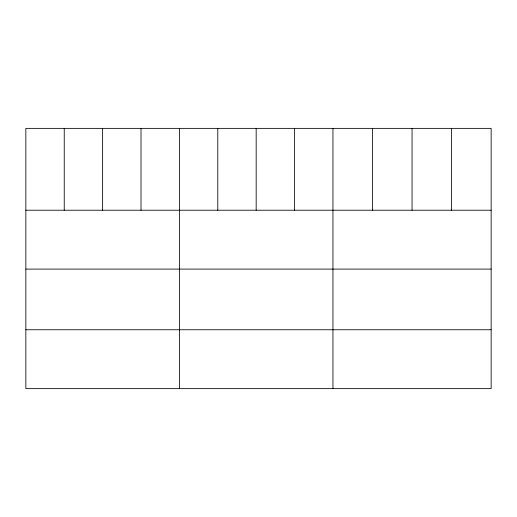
<?xml version="1.0" encoding="UTF-8"?>
<svg xmlns="http://www.w3.org/2000/svg" width="517" height="517" viewBox="0 0 517 517"><rect width="100%" height="100%" fill="white"/><g stroke="black" fill="none" stroke-linecap="round" stroke-linejoin="round"><path stroke-width="0.78" d="M491.15 210.219L491.15 388.635L25.85 388.635L25.85 128.365L491.15 128.365L491.15 210.219L25.85 210.219M25.85 269.092L491.15 269.092M25.85 329.756L491.15 329.756M451.599 128.365L451.599 210.219M412.049 128.365L412.049 210.219M372.498 128.365L372.498 210.219M332.948 128.365L332.948 388.635M294.561 128.365L294.561 210.219M256.173 128.365L256.173 210.219M217.786 128.365L217.786 210.219M179.399 128.365L179.399 388.635M141.012 128.365L141.012 210.219M102.625 128.365L102.625 210.219M64.237 128.365L64.237 210.219"/></g></svg>
